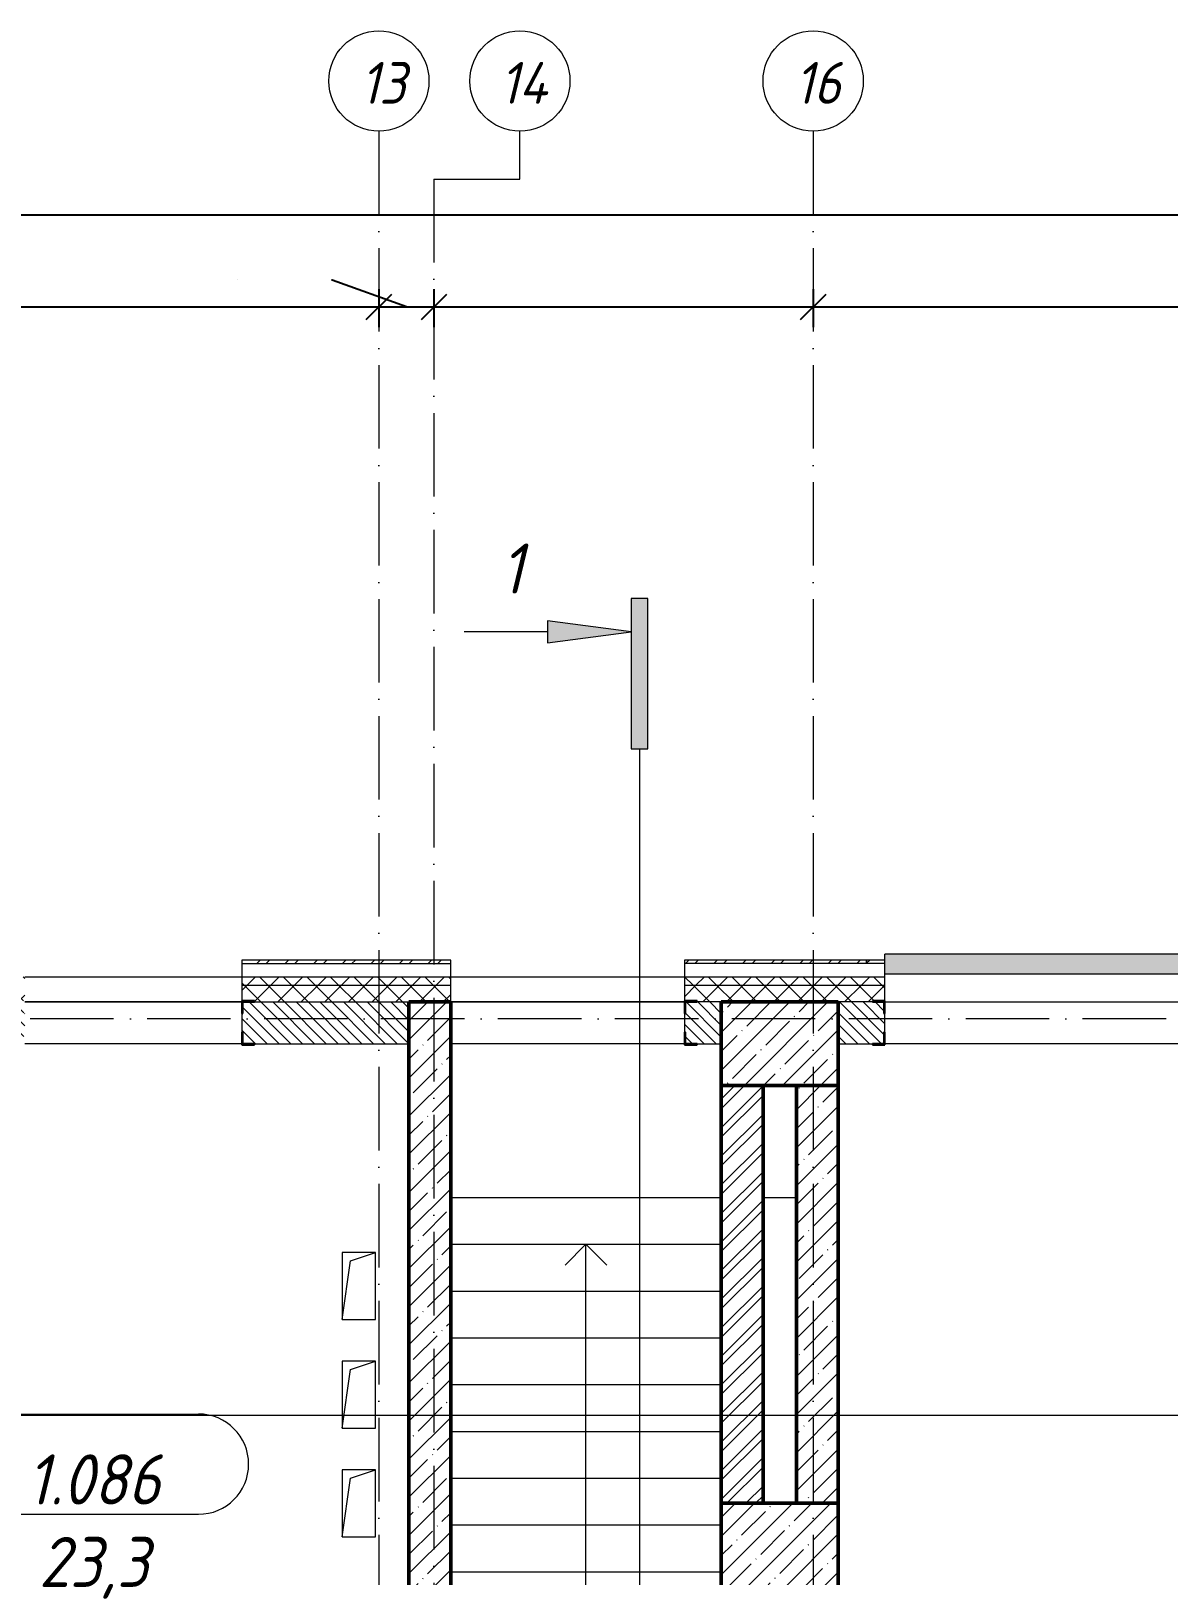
# Model space of a CAD drawing. Header units: millimetres. Extents: x -356862 to 418287, y 0 to 839748.
# Drawn here: x -157648 to -150840, y 541267 to 550509 of the extents above; entities that cross this region are included whole.
import ezdxf

# ---------------------------------------------------------------- set-up
doc = ezdxf.new("R2010")
doc.units = ezdxf.units.MM
doc.linetypes.add('50_200_ШТРИХ_1Т_ш5_п1_п1_', pattern=[700, 500, -100, 0, -100])
for name, color, linetype, lineweight in [('A-____-____-DIMS', 7, 'Continuous', 9), ('A-FLOR-____-OTLN', 7, 'Continuous', 9), ('A-GENM-____-MCUT', 7, 'Continuous', 25), ('A-GENM-____-OTLN', 7, 'Continuous', 9), ('A-GENM-____-OTLN-1', 7, 'Continuous', 25), ('A-GLAZ-____-OTLN', 7, 'Continuous', 9), ('A-WALL-____-MCUT', 7, 'Continuous', 13), ('A-WALL-____-MCUT-1', 7, 'Continuous', 9), ('A-WALL-____-MCUT-2', 7, 'Continuous', 50), ('A-WALL-____-OTLN', 7, 'Continuous', 9), ('A-WALL-____-PATT-1', 7, 'Continuous', 9), ('A-WALL-FNSH-MCUT-1', 7, 'Continuous', 9), ('G-____-____-SYMB', 7, 'Continuous', 9), ('S-COLS-____-MCUT', 7, 'Continuous', 50), ('S-COLS-____-OTLN', 7, 'Continuous', 9), ('S-GRID-____-IDEN', 7, 'Continuous', 9), ('S-GRID-____-OTLN', 7, 'Continuous', 9), ('S-GRID-____-OTLN-1', 7, '50_200_ШТРИХ_1Т_ш5_п1_п1_', 9), ('S-STRS-____-OTLN-1', 7, 'Continuous', 9)]:
    doc.layers.add(name, color=color, linetype=linetype, lineweight=lineweight)
for name, color, linetype, lineweight, true_color in [('A-AREA-IDEN-1', 7, 'Continuous', 9, 0x000000), ('A-GLAZ-____-OTLN-1', 7, 'Continuous', 9, 0xc0c0c0), ('G-____-____-SYMB-1', 9, 'Continuous', 9, 0x808080)]:
    doc.layers.add(name, color=color, linetype=linetype, lineweight=lineweight, true_color=true_color)
doc.styles.add('ISOCPEUR_I', font='isocpeui.ttf', dxfattribs={"width": 0.9, "height": 2.5})
doc.styles.add('ISOCPEUR_I_10', font='isocpeui.ttf', dxfattribs={"width": 0.9, "height": 180})
doc.styles.add('ISOCPEUR_I_9', font='isocpeui.ttf', dxfattribs={"width": 0.9, "height": 250})
doc.dimstyles.new('ISO-2_5_0_9К_БОЛЬШОЙ_ОСИ', dxfattribs={"dimscale": 304.8, "dimtxt": 248.995294, "dimasz": 0.492126, "dimexe": 0.393701, "dimexo": 0, "dimgap": 0, "dimtad": 1, "dimdec": 0, "dimzin": 0, "dimdsep": 46, "dimtxsty": 'ISOCPEUR_I', "dimblk1": 'OBLIQUE', "dimblk2": 'OBLIQUE', "dimsah": 1, "dimcen": 0.09, "dimdle": 0.393701, "dimazin": 0, "dimtfac": 1, "dimtdec": 4, "dimtix": 1, "dimtmove": 0, "dimatfit": 3, "dimfxl": 1, "dimtvp": 1, "dimtolj": 1, "dimtzin": 0, "dimarcsym": 2})
doc.dimstyles.new('ISO-2_5_0_9К_БОЛЬШОЙ_ОСИ_1', dxfattribs={"dimscale": 304.8, "dimtxt": 248.995294, "dimasz": 0.492126, "dimexe": 0.393701, "dimexo": 0, "dimgap": 0, "dimtad": 1, "dimdec": 0, "dimzin": 0, "dimdsep": 46, "dimtxsty": 'ISOCPEUR_I', "dimblk1": 'OBLIQUE', "dimblk2": 'OBLIQUE', "dimsah": 1, "dimcen": 0.09, "dimdle": 0.393701, "dimazin": 0, "dimtfac": 1, "dimtdec": 4, "dimtix": 1, "dimtmove": 1, "dimatfit": 3, "dimfxl": 1, "dimtvp": 1, "dimtolj": 1, "dimtzin": 0, "dimarcsym": 2})
doc.dimstyles.new('ISO-2_5_0_9К_БОЛЬШОЙ_ОСИ_2', dxfattribs={"dimscale": 304.8, "dimtxt": 248.995294, "dimasz": 0.492126, "dimexe": 0.393701, "dimexo": 0, "dimgap": 0, "dimtad": 1, "dimdec": 0, "dimzin": 0, "dimdsep": 46, "dimtxsty": 'ISOCPEUR_I_9', "dimblk1": 'OBLIQUE', "dimblk2": 'OBLIQUE', "dimsah": 1, "dimcen": 0.09, "dimdle": 0.393701, "dimazin": 0, "dimtfac": 1, "dimtdec": 4, "dimtix": 1, "dimtmove": 2, "dimatfit": 3, "dimfxl": 1, "dimtvp": 1, "dimtolj": 1, "dimtzin": 0, "dimarcsym": 2})
pattern_1 = [(45, (-176515.07, 459015.94), (-114.04925, 114.04925), []), (45, (-176401.02, 459015.94), (-114.04925, 114.04925), [201.612, -40.322, 3.353, -36.97])]
pattern_2 = [(45, (-176515.07, 459015.94), (-85.53659, 85.53659), []), (45, (-176458.04, 459015.94), (-85.53659, 85.53659), [])]
pattern_3 = [(135, (-176515.067, 459015.94), (-35.35534, -35.35534), [])]
pattern_4 = [(45, (-176515.07, 459015.94), (-70.71068, 70.71068), []), (135, (-176515.07, 459015.94), (-70.71068, -70.71068), [])]

# ---------------------------------------------------------------- blocks, each defined once
blk = doc.blocks.new('BSC_Колонна _Прямоугольная - 500х700-V74-АР1_План отверстий 1 этажа в осях 1-64_Ю-ЯЯ')
at = {"layer": 'S-COLS-____-OTLN'}
h = blk.add_hatch(dxfattribs=at)
h.set_pattern_fill('FP_83', color=256, style=0, pattern_type=2)
h.set_pattern_definition([(315, (-82431.04, 23350), (114.04925, 114.04925), []), (315, (-82431.04, 23235.95), (114.04925, 114.04925), [201.613, -40.323, 3.353, -36.97])])
h.paths.add_polyline_path([(-250, -350), (250, -350), (250, 350), (-250, 350)], flags=0)
at = {"layer": 'S-COLS-____-MCUT'}
for p, q in [((250, 350), (-250, 350)), ((-250, 350), (-250, -350)), ((250, -350), (250, 350)), ((-250, -350), (250, -350))]:
    blk.add_line(p, q, dxfattribs=at)
blk = doc.blocks.new('Фахверк_СКБ_Уголок - 250_2700-27497298-АР1_План отверстий 1 этажа в осях 1-64_Ю-ЯЯ')
at = {"layer": 'A-GENM-____-MCUT'}
for p, q in [((200, 181), (125, 181)), ((125, 181), (125, 106)), ((125, 106), (131, 106)), ((131, 106), (131, 175)), ((131, 175), (200, 175)), ((200, 175), (200, 181)), ((131, -6), (125, -6)), ((125, -6), (125, -81)), ((125, -81), (200, -81)), ((131, -75), (131, -6)), ((200, -75), (131, -75)), ((200, -81), (200, -75))]:
    blk.add_line(p, q, dxfattribs=at)
blk = doc.blocks.new('Фахверк_СКБ_Уголок - 250_3520-27500975-АР1_План отверстий 1 этажа в осях 1-64_Ю-ЯЯ')
at = {"layer": 'A-GENM-____-MCUT'}
for p, q in [((200, 181), (125, 181)), ((125, 181), (125, 106)), ((125, 106), (131, 106)), ((131, 106), (131, 175)), ((131, 175), (200, 175)), ((200, 175), (200, 181)), ((131, -6), (125, -6)), ((125, -6), (125, -81)), ((125, -81), (200, -81)), ((131, -75), (131, -6)), ((200, -75), (131, -75)), ((200, -81), (200, -75))]:
    blk.add_line(p, q, dxfattribs=at)
blk = doc.blocks.new('AR_Отверстие прямоугольное _в плите_ - AR_Отверстие прямоугольное _в плите_-30229371-АР1_План отверстий 1 этажа в осях 1-64_Ю-ЯЯ')
at = {"layer": 'A-GENM-____-OTLN'}
for p, q in [((100, 200), (-100, 200)), ((-100, 200), (-100, -200)), ((-50, 150), (100, 200)), ((100, -200), (100, 200)), ((-100, -200), (-50, 150)), ((-100, -200), (100, -200))]:
    blk.add_line(p, q, dxfattribs=at)
blk = doc.blocks.new('Отлив_СКБ - Отлив витража_120_НВФ-31885689-АР1_План отверстий 1 этажа в осях 1-64_Ю-ЯЯ')
at = {"layer": 'A-GLAZ-____-OTLN-1'}
for points in [[(1800, 2), (1800, 120), (0, 120), (0, 2), (749.6, 2)], [(1800, 0), (1800, 2), (0, 2), (0, 0), (749.6, 0)]]:
    blk.add_hatch(color=256, dxfattribs=at).paths.add_polyline_path(points, flags=0)
at = {"layer": 'A-GLAZ-____-OTLN'}
for p, q in [((0, 83), (0, 120)), ((1800, 120), (0, 120)), ((1800, 120), (1800, 83)), ((0, 2), (1800, 2)), ((1800, 0), (0, 0))]:
    blk.add_line(p, q, dxfattribs=at)
blk = doc.blocks.new('Ось сетки - Круг_Ø6_00__ISO-2_5_0_9K_-25732049-АР1_План отверстий 1 этажа в осях 1-64_Ю-ЯЯ')
at = {"layer": 'S-GRID-____-IDEN'}
blk.add_circle((0, 0), 3, dxfattribs=at)
blk = doc.blocks.new('Разрез - Заголовок разреза-10218885-АР1_План отверстий 1 этажа в осях 1-64_Ю-ЯЯ')
at = {"layer": 'G-____-____-SYMB'}
for points in [[(0, 0.5), (0, -0.5), (-9, -0.5), (-9, 0.5)], [(-6.342, -5.5), (-7.658, -5.5), (-7, -0.5)]]:
    blk.add_hatch(color=256, dxfattribs=at).paths.add_polyline_path(points, flags=0)
for p, q in [((0, 0.5), (-9, 0.5)), ((-9, 0.5), (-9, -0.5)), ((0, -0.5), (0, 0.5)), ((-9, -0.5), (0, -0.5)), ((-7, -0.5), (-7.658, -5.5)), ((-6.342, -5.5), (-7, -0.5)), ((-7.658, -5.5), (-6.342, -5.5)), ((-7, -5.5), (-7, -10.5))]:
    blk.add_line(p, q, dxfattribs=at)
blk = doc.blocks.new('_Oblique')
at = {"color": 0, "linetype": 'ByBlock', "lineweight": -2}
blk.add_line((-0.5, -0.5), (0.5, 0.5), dxfattribs=at)
blk = doc.blocks.new('*D13430')
at = {"layer": 'A-____-____-DIMS', "color": 0, "lineweight": -2, "transparency": 16777216}
for p, q in [((-158565.1, 548962.5), (-158565.1, 548736.4)), ((-155565.1, 548962.5), (-155565.1, 548736.4)), ((-158685.1, 548856.4), (-155445.1, 548856.4))]:
    blk.add_line(p, q, dxfattribs=at)
at = {"layer": 'Defpoints', "color": 0, "transparency": 16777216}
for p in [(-158565.1, 548962.5), (-155565.1, 548962.5), (-155565.1, 548856.4)]:
    blk.add_point(p, dxfattribs=at)
at = {"layer": 'A-____-____-DIMS', "color": 0, "lineweight": -2, "transparency": 16777216, "xscale": 150, "yscale": 150, "zscale": 150, "rotation": 180}
blk.add_blockref('_Oblique', (-158565.1, 548856.4), dxfattribs=at)
at = {"layer": 'A-____-____-DIMS', "color": 0, "lineweight": -2, "transparency": 16777216, "xscale": 150, "yscale": 150, "zscale": 150}
blk.add_blockref('_Oblique', (-155565.1, 548856.4), dxfattribs=at)
at = {"layer": 'A-____-____-DIMS', "color": 0, "transparency": 16777216, "insert": (-157065.1, 548857.6), "char_height": 2.5, "width": 758.478, "attachment_point": 5, "style": 'ISOCPEUR_I'}
blk.add_mtext('\\A1;3000', dxfattribs=at)
blk = doc.blocks.new('*D13431')
at = {"layer": 'A-____-____-DIMS', "color": 0, "lineweight": -2, "transparency": 16777216}
for p, q in [((-155844.5, 549016.3), (-155849.2, 549016.3)), ((-155400.1, 548856.4), (-155844.5, 549016.3)), ((-155565.1, 548962.5), (-155565.1, 548736.4)), ((-155235.1, 548962.5), (-155235.1, 548736.4)), ((-155685.1, 548856.4), (-155115.1, 548856.4))]:
    blk.add_line(p, q, dxfattribs=at)
at = {"layer": 'Defpoints', "color": 0, "transparency": 16777216}
for p in [(-155565.1, 548962.5), (-155235.1, 548962.5), (-155235.1, 548856.4)]:
    blk.add_point(p, dxfattribs=at)
at = {"layer": 'A-____-____-DIMS', "color": 0, "lineweight": -2, "transparency": 16777216, "xscale": 150, "yscale": 150, "zscale": 150, "rotation": 180}
blk.add_blockref('_Oblique', (-155565.1, 548856.4), dxfattribs=at)
at = {"layer": 'A-____-____-DIMS', "color": 0, "lineweight": -2, "transparency": 16777216, "xscale": 150, "yscale": 150, "zscale": 150}
blk.add_blockref('_Oblique', (-155235.1, 548856.4), dxfattribs=at)
at = {"layer": 'A-____-____-DIMS', "color": 0, "transparency": 16777216, "insert": (-156413.3, 549019.7), "char_height": 2.5, "width": 568.858, "attachment_point": 1, "line_spacing_factor": 1.149209, "style": 'ISOCPEUR_I'}
blk.add_mtext('\\A1;330', dxfattribs=at)
blk = doc.blocks.new('*D13432')
at = {"layer": 'A-____-____-DIMS', "color": 0, "lineweight": -2, "transparency": 16777216}
for p, q in [((-155235.1, 548962.5), (-155235.1, 548736.4)), ((-152965.1, 548962.5), (-152965.1, 548736.4)), ((-155355.1, 548856.4), (-152845.1, 548856.4))]:
    blk.add_line(p, q, dxfattribs=at)
at = {"layer": 'Defpoints', "color": 0, "transparency": 16777216}
for p in [(-155235.1, 548962.5), (-152965.1, 548962.5), (-152965.1, 548856.4)]:
    blk.add_point(p, dxfattribs=at)
at = {"layer": 'A-____-____-DIMS', "color": 0, "lineweight": -2, "transparency": 16777216, "xscale": 150, "yscale": 150, "zscale": 150, "rotation": 180}
blk.add_blockref('_Oblique', (-155235.1, 548856.4), dxfattribs=at)
at = {"layer": 'A-____-____-DIMS', "color": 0, "lineweight": -2, "transparency": 16777216, "xscale": 150, "yscale": 150, "zscale": 150}
blk.add_blockref('_Oblique', (-152965.1, 548856.4), dxfattribs=at)
at = {"layer": 'A-____-____-DIMS', "color": 0, "transparency": 16777216, "insert": (-154100.1, 548857.7), "char_height": 2.5, "width": 758.478, "attachment_point": 5, "style": 'ISOCPEUR_I'}
blk.add_mtext('\\A1;2270', dxfattribs=at)
blk = doc.blocks.new('*D13433')
at = {"layer": 'A-____-____-DIMS', "color": 0, "lineweight": -2, "transparency": 16777216}
for p, q in [((-152965.1, 548962.5), (-152965.1, 548736.4)), ((-149565.1, 548962.5), (-149565.1, 548736.4)), ((-153085.1, 548856.4), (-149445.1, 548856.4))]:
    blk.add_line(p, q, dxfattribs=at)
at = {"layer": 'Defpoints', "color": 0, "transparency": 16777216}
for p in [(-152965.1, 548962.5), (-149565.1, 548962.5), (-149565.1, 548856.4)]:
    blk.add_point(p, dxfattribs=at)
at = {"layer": 'A-____-____-DIMS', "color": 0, "lineweight": -2, "transparency": 16777216, "xscale": 150, "yscale": 150, "zscale": 150, "rotation": 180}
blk.add_blockref('_Oblique', (-152965.1, 548856.4), dxfattribs=at)
at = {"layer": 'A-____-____-DIMS', "color": 0, "lineweight": -2, "transparency": 16777216, "xscale": 150, "yscale": 150, "zscale": 150}
blk.add_blockref('_Oblique', (-149565.1, 548856.4), dxfattribs=at)
at = {"layer": 'A-____-____-DIMS', "color": 0, "transparency": 16777216, "insert": (-151265.1, 548857.6), "char_height": 2.5, "width": 781.462, "attachment_point": 5, "style": 'ISOCPEUR_I'}
blk.add_mtext('\\A1;3400', dxfattribs=at)
blk = doc.blocks.new('*D13463')
at = {"layer": 'A-____-____-DIMS', "color": 0, "lineweight": -2, "transparency": 16777216}
for p, q in [((-178865.1, 549514.7), (-178865.1, 549288.6)), ((-75365.1, 549514.7), (-75365.1, 549288.6)), ((-178985.1, 549408.6), (-127631.7, 549408.6)), ((-75245.1, 549408.6), (-126752.7, 549408.6))]:
    blk.add_line(p, q, dxfattribs=at)
at = {"layer": 'Defpoints', "color": 0, "transparency": 16777216}
for p in [(-178865.1, 549514.7), (-75365.1, 549514.7), (-75365.1, 549408.6)]:
    blk.add_point(p, dxfattribs=at)
at = {"layer": 'A-____-____-DIMS', "color": 0, "lineweight": -2, "transparency": 16777216, "xscale": 150, "yscale": 150, "zscale": 150, "rotation": 180}
blk.add_blockref('_Oblique', (-178865.1, 549408.6), dxfattribs=at)
at = {"layer": 'A-____-____-DIMS', "color": 0, "lineweight": -2, "transparency": 16777216, "xscale": 150, "yscale": 150, "zscale": 150}
blk.add_blockref('_Oblique', (-75365.1, 549408.6), dxfattribs=at)
at = {"layer": 'A-____-____-DIMS', "color": 0, "transparency": 16777216, "insert": (-127732.3, 549735.2), "char_height": 250, "width": 1080.257, "attachment_point": 1, "line_spacing_factor": 1.149209, "style": 'ISOCPEUR_I_9'}
blk.add_mtext('\\A1;103500', dxfattribs=at)
blk = doc.blocks.new('AAR_СКБ_Марка_помещения_1_5 ммп - Номер _ Площадь-27962135-АИ_План этажа_Стены_1')
at = {"layer": 'A-AREA-IDEN-1'}
for p, q in [((-2.987, 3), (3.013, 3)), ((-2.987, 0), (3.013, 0))]:
    blk.add_line(p, q, dxfattribs=at)
for centre, start, end in [((-2.987, 1.5), 90, 270), ((3.013, 1.5), 270, 90)]:
    blk.add_arc(centre, 1.5, start, end, dxfattribs=at)

msp = doc.modelspace()

# ---------------------------------------------------------------- hatches: boundary and pattern name
at = {"layer": 'A-WALL-____-PATT-1'}
h = msp.add_hatch(dxfattribs=at)
h.set_pattern_fill('FP_3', color=256, style=0, pattern_type=2)
h.set_pattern_definition(pattern_2)
h.paths.add_polyline_path([(-153735.0675, 544926.983), (-152646.0675, 544926.983), (-152646.0675, 544946.983), (-153735.0675, 544946.983)], flags=0)
h.paths.add_polyline_path([(-155135.0675, 544926.983), (-155135.0675, 544946.983), (-156385.0675, 544946.983), (-156385.0675, 544926.983), (-155320.4682, 544926.983)], flags=0)
h.paths.add_polyline_path([(-157685.0675, 544926.983), (-157685.0675, 544946.983), (-167115.0675, 544946.983), (-167115.0675, 544926.983), (-158855.4695, 544926.983)], flags=0)
h.paths.add_polyline_path([(-170965.0675, 544926.983), (-170965.0675, 544946.983), (-179195.0675, 544946.983), (-179195.0675, 544926.983), (-171227.9742, 544926.983)], flags=0)
h = msp.add_hatch(dxfattribs=at)
h.set_pattern_fill('FP_3', color=256, style=0, pattern_type=2)
h.set_pattern_definition(pattern_2)
h.paths.add_polyline_path([(-126350.0675, 544926.983), (-126350.0675, 544946.983), (-128215.0675, 544946.983), (-128215.0675, 544926.983), (-127040.4575, 544926.983)], flags=0)
h.paths.add_polyline_path([(-130015.0675, 544926.983), (-130015.0675, 544946.983), (-131715.0675, 544946.983), (-131715.0675, 544926.983), (-130575.4589, 544926.983)], flags=0)
h.paths.add_polyline_path([(-133515.0675, 544926.983), (-133515.0675, 544946.983), (-135215.0675, 544946.983), (-135215.0675, 544926.983), (-134110.4602, 544926.983)], flags=0)
h.paths.add_polyline_path([(-137015.0675, 544926.983), (-137015.0675, 544946.983), (-138715.0675, 544946.983), (-138715.0675, 544926.983), (-137645.4615, 544926.983)], flags=0)
h.paths.add_polyline_path([(-142140.0675, 544926.983), (-140515.0675, 544926.983), (-140515.0675, 544946.983), (-142140.0675, 544946.983)], flags=0)
h.paths.add_polyline_path([(-144112.0675, 544926.983), (-144015.0675, 544926.983), (-144015.0675, 544946.983), (-144915.0675, 544946.983), (-144915.0675, 544926.983), (-144715.4642, 544926.983)], flags=0)
h.paths.add_polyline_path([(-149665.0675, 544926.983), (-149665.0675, 544946.983), (-150735.0675, 544946.983), (-150735.0675, 544926.983)], flags=0)
h.paths.add_polyline_path([(-146715.0675, 544926.983), (-146715.0675, 544946.983), (-147865.0675, 544946.983), (-147865.0675, 544926.983)], flags=0)
h.paths.add_polyline_path([(-152645.0675, 544926.983), (-152535.0675, 544926.983), (-152535.0675, 544946.983), (-152645.0675, 544946.983)], flags=0)
h = msp.add_hatch(dxfattribs=at)
h.set_pattern_fill('FP_1', color=256, style=0, pattern_type=2)
h.set_pattern_definition(pattern_4)
h.paths.add_polyline_path([(-146715.0675, 544796.983), (-146715.0675, 544846.983), (-147865.0675, 544846.983), (-147865.0675, 544796.983)], flags=0)
h.paths.add_polyline_path([(-144112.0675, 544796.983), (-144112.0675, 544846.983), (-144915.0675, 544846.983), (-144915.0675, 544796.983), (-144715.4642, 544796.983)], flags=0)
h.paths.add_polyline_path([(-149665.0675, 544796.983), (-149665.0675, 544846.983), (-150735.0675, 544846.983), (-150735.0675, 544796.983)], flags=0)
h.paths.add_polyline_path([(-157685.0675, 544796.983), (-157685.0675, 544846.983), (-167115.0675, 544846.983), (-167115.0675, 544796.983), (-158855.4695, 544796.983)], flags=0)
h.paths.add_polyline_path([(-153552.9675, 544796.983), (-152535.0675, 544796.983), (-152535.0675, 544846.983), (-153735.0675, 544846.983), (-153735.0675, 544796.983)], flags=0)
h.paths.add_polyline_path([(-155135.0675, 544796.983), (-155135.0675, 544846.983), (-156385.0675, 544846.983), (-156385.0675, 544796.983), (-155320.4682, 544796.983)], flags=0)
h.paths.add_polyline_path([(-170965.0675, 544796.983), (-170965.0675, 544846.983), (-179065.0675, 544846.983), (-179065.0675, 544796.983), (-171227.9742, 544796.983)], flags=0)
h = msp.add_hatch(dxfattribs=at)
h.set_pattern_fill('FP_1', color=256, style=0, pattern_type=2)
h.set_pattern_definition(pattern_4)
h.paths.add_polyline_path([(-144115.0675, 544696.983), (-144112.0675, 544696.983), (-144112.0675, 544796.983), (-144915.0675, 544796.983), (-144915.0675, 544702.983), (-144840.0675, 544702.983), (-144840.0675, 544696.983), (-144715.4642, 544696.983)], flags=0)
h.paths.add_polyline_path([(-147265.0675, 544696.983), (-146790.0675, 544696.983), (-146790.0675, 544702.983), (-146715.0675, 544702.983), (-146715.0675, 544796.983), (-147865.0675, 544796.983), (-147865.0675, 544696.983)], flags=0)
h.paths.add_polyline_path([(-149740.0675, 544696.983), (-149740.0675, 544702.983), (-149665.0675, 544702.983), (-149665.0675, 544796.983), (-150735.0675, 544796.983), (-150735.0675, 544702.983), (-150660.0675, 544702.983), (-150660.0675, 544696.983)], flags=0)
h.paths.add_polyline_path([(-153660.0675, 544696.983), (-152610.0675, 544696.983), (-152610.0675, 544702.983), (-152535.0675, 544702.983), (-152535.0675, 544796.983), (-153735.0675, 544796.983), (-153735.0675, 544702.983), (-153660.0675, 544702.983)], flags=0)
h.paths.add_polyline_path([(-156310.0675, 544696.983), (-155135.0675, 544696.983), (-155135.0675, 544796.983), (-156385.0675, 544796.983), (-156385.0675, 544702.983), (-156310.0675, 544702.983)], flags=0)
h.paths.add_polyline_path([(-157760.0675, 544696.983), (-157760.0675, 544702.983), (-157685.0675, 544702.983), (-157685.0675, 544796.983), (-167115.0675, 544796.983), (-167115.0675, 544696.983), (-158315.0675, 544696.983)], flags=0)
h.paths.add_polyline_path([(-170965.0675, 544696.983), (-170965.0675, 544796.983), (-178965.0675, 544796.983), (-178965.0675, 544696.983), (-171227.9742, 544696.983)], flags=0)
h = msp.add_hatch(dxfattribs=at)
h.set_pattern_fill('FP_6', color=256, style=0, pattern_type=2)
h.set_pattern_definition(pattern_3)
h.paths.add_polyline_path([(-156310.0675, 544446.983), (-155385.0675, 544446.983), (-155385.0675, 544696.983), (-156379.0675, 544696.983), (-156379.0675, 544627.983), (-156385.0675, 544627.983), (-156385.0675, 544515.983), (-156379.0675, 544515.983), (-156379.0675, 544446.983)], flags=0)
h.paths.add_polyline_path([(-158315.0675, 544446.983), (-157691.0675, 544446.983), (-157691.0675, 544515.983), (-157685.0675, 544515.983), (-157685.0675, 544627.983), (-157691.0675, 544627.983), (-157691.0675, 544696.983), (-158315.0675, 544696.983), (-158315.0675, 544515.983)], flags=0)
h = msp.add_hatch(dxfattribs=at)
h.set_pattern_fill('FP_13', color=256, style=0, pattern_type=2)
h.set_pattern_definition(pattern_1)
h.paths.add_polyline_path([(-155385.0675, 536996.983), (-155135.0675, 536996.983), (-155135.0675, 544696.983), (-155385.0675, 544696.983), (-155385.0675, 537228.1053)], flags=0)
h = msp.add_hatch(dxfattribs=at)
h.set_pattern_fill('FP_6', color=256, style=0, pattern_type=2)
h.set_pattern_definition(pattern_3)
h.paths.add_polyline_path([(-153660.0675, 544446.983), (-153515.0675, 544446.983), (-153515.0675, 544696.983), (-153729.0675, 544696.983), (-153729.0675, 544627.983), (-153735.0675, 544627.983), (-153735.0675, 544515.983), (-153729.0675, 544515.983), (-153729.0675, 544446.983)], flags=0)
h = msp.add_hatch(dxfattribs=at)
h.set_pattern_fill('FP_6', color=256, style=0, pattern_type=2)
h.set_pattern_definition(pattern_3)
h.paths.add_polyline_path([(-149740.0675, 544446.983), (-149671.0675, 544446.983), (-149671.0675, 544515.983), (-149665.0675, 544515.983), (-149665.0675, 544627.983), (-149671.0675, 544627.983), (-149671.0675, 544696.983), (-150729.0675, 544696.983), (-150729.0675, 544627.983), (-150735.0675, 544627.983), (-150735.0675, 544515.983), (-150729.0675, 544515.983), (-150729.0675, 544446.983), (-150660.0675, 544446.983)], flags=0)
h.paths.add_polyline_path([(-152610.0675, 544446.983), (-152541.0675, 544446.983), (-152541.0675, 544515.983), (-152535.0675, 544515.983), (-152535.0675, 544627.983), (-152541.0675, 544627.983), (-152541.0675, 544696.983), (-152815.0675, 544696.983), (-152815.0675, 544446.983)], flags=0)
h = msp.add_hatch(dxfattribs=at)
h.set_pattern_fill('FP_3', color=256, style=0, pattern_type=2)
h.set_pattern_definition(pattern_2)
h.paths.add_polyline_path([(-153265.0675, 541696.983), (-153265.0675, 544196.983), (-153515.0675, 544196.983), (-153515.0675, 541696.983)], flags=0)
h = msp.add_hatch(dxfattribs=at)
h.set_pattern_fill('FP_13', color=256, style=0, pattern_type=2)
h.set_pattern_definition(pattern_1)
h.paths.add_polyline_path([(-152815.0675, 541696.983), (-152815.0675, 544196.983), (-153065.0675, 544196.983), (-153065.0675, 541696.983)], flags=0)
at = {"layer": 'S-COLS-____-OTLN'}
h = msp.add_hatch(dxfattribs=at)
h.set_pattern_fill('FP_13', color=256, style=0, pattern_type=2)
h.set_pattern_definition(pattern_1)
h.paths.add_polyline_path([(-152815.0675, 544196.983), (-152815.0675, 544696.983), (-153515.0675, 544696.983), (-153515.0675, 544196.983)], flags=0)

# ---------------------------------------------------------------- linework, layer by layer
at = {"layer": 'A-FLOR-____-OTLN'}
msp.add_line((-153265.0675, 543526.983), (-153065.0675, 543526.983), dxfattribs=at)
at = {"layer": 'A-WALL-____-MCUT'}
for p, q in [((-156385.0675, 544926.983), (-155135.0675, 544926.983)), ((-156385.0675, 544926.983), (-156385.0675, 544702.983)), ((-155135.0675, 544696.983), (-155135.0675, 544926.983)), ((-153735.0675, 544926.983), (-153735.0675, 544702.983)), ((-152535.0675, 544926.983), (-153735.0675, 544926.983)), ((-152535.0675, 544702.983), (-152535.0675, 544926.983)), ((-156385.0675, 544627.983), (-156385.0675, 544515.983)), ((-156310.0675, 544696.983), (-155385.0675, 544696.983)), ((-153735.0675, 544627.983), (-153735.0675, 544515.983)), ((-153515.0675, 544446.983), (-153515.0675, 544696.983)), ((-153515.0675, 544696.983), (-152815.0675, 544696.983)), ((-152815.0675, 544696.983), (-152815.0675, 544446.983)), ((-152535.0675, 544515.983), (-152535.0675, 544627.983)), ((-156310.0675, 544446.983), (-155385.0675, 544446.983)), ((-153660.0675, 544446.983), (-153515.0675, 544446.983)), ((-152815.0675, 544446.983), (-152610.0675, 544446.983))]:
    msp.add_line(p, q, dxfattribs=at)
at = {"layer": 'A-WALL-____-MCUT-1'}
for p, q in [((-156385.0675, 544846.983), (-155135.0675, 544846.983)), ((-153735.0675, 544846.983), (-152535.0675, 544846.983)), ((-156385.0675, 544796.983), (-155135.0675, 544796.983)), ((-153735.0675, 544796.983), (-152535.0675, 544796.983)), ((-153515.0675, 544696.983), (-153660.0675, 544696.983)), ((-152610.0675, 544696.983), (-152815.0675, 544696.983))]:
    msp.add_line(p, q, dxfattribs=at)
at = {"layer": 'A-WALL-____-MCUT-2'}
for p, q in [((-155385.0675, 544696.983), (-155385.0675, 536746.983)), ((-155135.0675, 544696.983), (-155385.0675, 544696.983)), ((-155135.0675, 536996.983), (-155135.0675, 544696.983)), ((-153265.0675, 544196.983), (-153515.0675, 544196.983)), ((-153515.0675, 544196.983), (-153515.0675, 541696.983)), ((-153265.0675, 541696.983), (-153265.0675, 544196.983)), ((-153065.0675, 544196.983), (-153065.0675, 541696.983)), ((-152815.0675, 544196.983), (-153065.0675, 544196.983)), ((-152815.0675, 541696.983), (-152815.0675, 544196.983))]:
    msp.add_line(p, q, dxfattribs=at)
at = {"layer": 'A-WALL-____-OTLN'}
for p, q in [((-157685.0675, 544846.983), (-156385.0675, 544846.983)), ((-155135.0675, 544846.983), (-153735.0675, 544846.983)), ((-157685.0675, 544696.983), (-156385.0675, 544696.983)), ((-156385.0675, 544696.983), (-157685.0675, 544696.983)), ((-155135.0675, 544696.983), (-153735.0675, 544696.983)), ((-153735.0675, 544696.983), (-155135.0675, 544696.983)), ((-152535.0675, 544696.983), (-150735.0675, 544696.983)), ((-156385.0675, 544446.983), (-157685.0675, 544446.983)), ((-153735.0675, 544446.983), (-155135.0675, 544446.983)), ((-150735.0675, 544446.983), (-152535.0675, 544446.983))]:
    msp.add_line(p, q, dxfattribs=at)
at = {"layer": 'A-WALL-FNSH-MCUT-1'}
for p, q in [((-155135.0675, 544946.983), (-156385.0675, 544946.983)), ((-156385.0675, 544946.983), (-156385.0675, 544926.983)), ((-155135.0675, 544926.983), (-155135.0675, 544946.983)), ((-152646.0675, 544946.983), (-153735.0675, 544946.983)), ((-153735.0675, 544946.983), (-153735.0675, 544926.983)), ((-152646.0675, 544926.983), (-152646.0675, 544946.983)), ((-152535.0675, 544946.983), (-152645.0675, 544946.983)), ((-152645.0675, 544946.983), (-152645.0675, 544926.983)), ((-152535.0675, 544926.983), (-152535.0675, 544946.983))]:
    msp.add_line(p, q, dxfattribs=at)
at = {"layer": 'G-____-____-SYMB-1'}
for p, q in [((-154005.0675, 546212.593), (-154005.0675, 513937.4663)), ((-181429.6697, 542224.9935), (-72002.7137, 542224.9935))]:
    msp.add_line(p, q, dxfattribs=at)
at = {"layer": 'S-COLS-____-MCUT'}
for p, q in [((-152815.0675, 544696.983), (-153515.0675, 544696.983)), ((-153515.0675, 544696.983), (-153515.0675, 544196.983)), ((-152815.0675, 544196.983), (-152815.0675, 544696.983)), ((-153515.0675, 544196.983), (-152815.0675, 544196.983))]:
    msp.add_line(p, q, dxfattribs=at)
at = {"layer": 'S-GRID-____-OTLN'}
for p, q in [((-154720.8612, 549622.0367), (-154720.8612, 549908.7924)), ((-155235.0675, 549622.0367), (-154720.8612, 549622.0367))]:
    msp.add_line(p, q, dxfattribs=at)
at = {"layer": 'S-GRID-____-OTLN-1'}
for p, q in [((-155565.0675, 549908.7924), (-155565.0675, 511907.5288)), ((-152965.0675, 549908.7924), (-152965.0675, 525691.4247)), ((-155235.0675, 549622.0367), (-155235.0675, 536263.2712)), ((-72440.6609, 544596.983), (-181183.8377, 544596.983))]:
    msp.add_line(p, q, dxfattribs=at)
at = {"layer": 'S-STRS-____-OTLN-1'}
for p, q in [((-155135.0675, 543526.983), (-153515.0898, 543526.983)), ((-155135.0675, 543246.983), (-153515.0898, 543246.983)), ((-155135.0675, 543246.983), (-153515.0898, 543246.983)), ((-154325.0898, 543246.983), (-154450.0898, 543121.983)), ((-154325.0898, 542966.983), (-154325.0898, 543246.983)), ((-154325.0898, 543246.983), (-154200.0898, 543121.983)), ((-155135.0675, 542966.983), (-153515.0898, 542966.983)), ((-155135.0675, 542966.983), (-153515.0898, 542966.983)), ((-154325.0898, 542686.983), (-154325.0898, 542966.983)), ((-155135.0675, 542686.983), (-153515.0898, 542686.983)), ((-155135.0675, 542686.983), (-153515.0898, 542686.983)), ((-154325.0898, 542406.983), (-154325.0898, 542686.983)), ((-155135.0675, 542406.983), (-153515.0898, 542406.983)), ((-155135.0675, 542406.983), (-153515.0898, 542406.983)), ((-154325.0898, 542126.983), (-154325.0898, 542406.983)), ((-155135.0675, 542126.983), (-153515.0898, 542126.983)), ((-155135.0675, 542126.983), (-153515.0898, 542126.983)), ((-154325.0898, 541846.983), (-154325.0898, 542126.983)), ((-155135.0675, 541846.983), (-153515.0898, 541846.983)), ((-155135.0675, 541846.983), (-153515.0898, 541846.983)), ((-154325.0898, 541566.983), (-154325.0898, 541846.983)), ((-155135.0675, 541566.983), (-153515.0898, 541566.983)), ((-155135.0675, 541566.983), (-153515.0898, 541566.983)), ((-154325.0898, 541286.983), (-154325.0898, 541566.983)), ((-155135.0675, 541286.983), (-153515.0898, 541286.983)), ((-155135.0675, 541286.983), (-153515.0898, 541286.983)), ((-154325.0898, 541006.983), (-154325.0898, 541286.983))]:
    msp.add_line(p, q, dxfattribs=at)

# ---------------------------------------------------------------- block references
at = {"layer": 'A-AREA-IDEN-1', "xscale": 199.9999999999999, "yscale": 199.9999999999999, "zscale": 199.9999999999999}
msp.add_blockref('AAR_СКБ_Марка_помещения_1_5 ммп - Номер _ Площадь-27962135-АИ_План этажа_Стены_1', (-157247.3739, 541631.2113), dxfattribs=at)
at = {"layer": 'A-GENM-____-OTLN'}
for p in [(-155685.0675, 542996.983), (-155685.0675, 542346.983), (-155685.0675, 541696.983)]:
    msp.add_blockref('AR_Отверстие прямоугольное _в плите_ - AR_Отверстие прямоугольное _в плите_-30229371-АР1_План отверстий 1 этажа в осях 1-64_Ю-ЯЯ', p, dxfattribs=at)
at = {"layer": 'A-GENM-____-OTLN-1'}
for p in [(-156510.0675, 544521.983), (-153860.0675, 544521.983)]:
    msp.add_blockref('Фахверк_СКБ_Уголок - 250_2700-27497298-АР1_План отверстий 1 этажа в осях 1-64_Ю-ЯЯ', p, dxfattribs=at)
at = {"layer": 'A-GENM-____-OTLN-1', "rotation": 180}
msp.add_blockref('Фахверк_СКБ_Уголок - 250_3520-27500975-АР1_План отверстий 1 этажа в осях 1-64_Ю-ЯЯ', (-152410.0675, 544621.983), dxfattribs=at)
at = {"layer": 'A-GLAZ-____-OTLN'}
msp.add_blockref('Отлив_СКБ - Отлив витража_120_НВФ-31885689-АР1_План отверстий 1 этажа в осях 1-64_Ю-ЯЯ', (-152535.0675, 544863.983), dxfattribs=at)
at = {"layer": 'G-____-____-SYMB', "xscale": 99.99999999999993, "yscale": 99.99999999999993, "zscale": 99.99999999999993, "rotation": 269.9999999999996}
msp.add_blockref('Разрез - Заголовок разреза-10218885-АР1_План отверстий 1 этажа в осях 1-64_Ю-ЯЯ', (-154005.0675, 546212.593), dxfattribs=at)
at = {"layer": 'S-COLS-____-OTLN', "rotation": 89.9999999999999}
msp.add_blockref('BSC_Колонна _Прямоугольная - 500х700-V74-АР1_План отверстий 1 этажа в осях 1-64_Ю-ЯЯ', (-153165.0675, 541446.983), dxfattribs=at)
at = {"layer": 'S-GRID-____-IDEN', "xscale": 99.99999999999993, "yscale": 99.99999999999993, "zscale": 99.99999999999993, "rotation": 180}
for p in [(-155565.0675, 550208.7924), (-154720.8612, 550208.7924), (-152965.0675, 550208.7924)]:
    msp.add_blockref('Ось сетки - Круг_Ø6_00__ISO-2_5_0_9K_-25732049-АР1_План отверстий 1 этажа в осях 1-64_Ю-ЯЯ', p, dxfattribs=at)

# ---------------------------------------------------------------- texts
at = {"layer": 'A-AREA-IDEN-1', "char_height": 300, "attachment_point": 8, "line_spacing_factor": 1.139951, "style": 'ISOCPEUR_I'}
for s, insert, width in [('\\pxqc,t8.46667,16.93333,25.4,33.86667,42.33333,50.8,59.26667,67.73333,76.2,84.66667,93.13333,101.6,110.06667,118.53333,127,135.46667,143.93333,152.4,160.86667,169.33333,177.8,186.26667,194.73333,203.2,211.66667,220.13333,228.6,237.06667,245.53333,254,262.46667,270.93333;{1.086}', (-157272.8029, 541689.5411), 900), ('\\pxqc,t8.46667,16.93333,25.4,33.86667,42.33333,50.8,59.26667,67.73333,76.2,84.66667,93.13333,101.6,110.06667,118.53333,127,135.46667,143.93333,152.4,160.86667,169.33333,177.8,186.26667,194.73333,203.2,211.66667,220.13333,228.6,237.06667,245.53333,254,262.46667,270.93333;{23,3}', (-157271.8029, 541125.5932), 754)]:
    msp.add_mtext(s, dxfattribs=dict(at, insert=insert, width=width))
at = {"layer": 'G-____-____-SYMB', "insert": (-154836.1968, 547441.1825), "char_height": 300, "width": 184.388125, "attachment_point": 1, "style": 'ISOCPEUR_I_10'}
msp.add_mtext('\\fISOCPEUR|b0|i1|c204|p34|;1', dxfattribs=at)
at = {"layer": 'S-GRID-____-IDEN', "char_height": 250, "attachment_point": 1, "style": 'ISOCPEUR_I_9'}
for s, insert, width in [('13', (-155675.5892, 550322.7261), 346.329), ('14', (-154840.3828, 550322.7261), 367.974562), ('16', (-153075.5892, 550322.7261), 346.329)]:
    msp.add_mtext(s, dxfattribs=dict(at, insert=insert, width=width))

# ---------------------------------------------------------------- dimensions: what is measured, and where the dimension line sits
at = {"layer": 'A-____-____-DIMS'}
for base, p1, p2, dimstyle, override, picture, middle in [((-75365.0675, 549408.6096), (-178865.0675, 549514.6756), (-75365.0675, 549514.6756), 'ISO-2_5_0_9К_БОЛЬШОЙ_ОСИ_2', {"dimpost": '<>', "dimfxl": 103500}, '*D13463', (-127192.2172, 549568.5568)), ((-155235.0675, 548856.3903), (-155565.0675, 548962.4563), (-155235.0675, 548962.4563), 'ISO-2_5_0_9К_БОЛЬШОЙ_ОСИ_1', {"dimpost": '<>', "dimfxl": 330}, '*D13431', (-155844.4537, 549016.3375))]:
    dim = msp.add_linear_dim(base=base, p1=p1, p2=p2, dimstyle=dimstyle, override=override, dxfattribs=at)
    dim.commit()
    dim.dimension.update_dxf_attribs({"geometry": picture, "text_midpoint": middle, "dimtype": 160})
for base, p1, p2, override, picture, middle in [((-155565.0675, 548856.3903), (-158565.0675, 548962.4563), (-155565.0675, 548962.4563), {"dimpost": '<>', "dimfxl": 3000}, '*D13430', (-157065.0675, 548857.6403)), ((-152965.0675, 548856.3903), (-155235.0675, 548962.4563), (-152965.0675, 548962.4563), {"dimpost": '<>', "dimfxl": 2270}, '*D13432', (-154100.0675, 548857.6564)), ((-149565.0675, 548856.3903), (-152965.0675, 548962.4563), (-149565.0675, 548962.4563), {"dimpost": '<>', "dimfxl": 3400}, '*D13433', (-151265.0675, 548857.6403))]:
    dim = msp.add_linear_dim(base=base, p1=p1, p2=p2, dimstyle='ISO-2_5_0_9К_БОЛЬШОЙ_ОСИ', override=override, dxfattribs=at)
    dim.commit()
    dim.dimension.update_dxf_attribs({"geometry": picture, "text_midpoint": middle})

doc.saveas('drawing.dxf')
